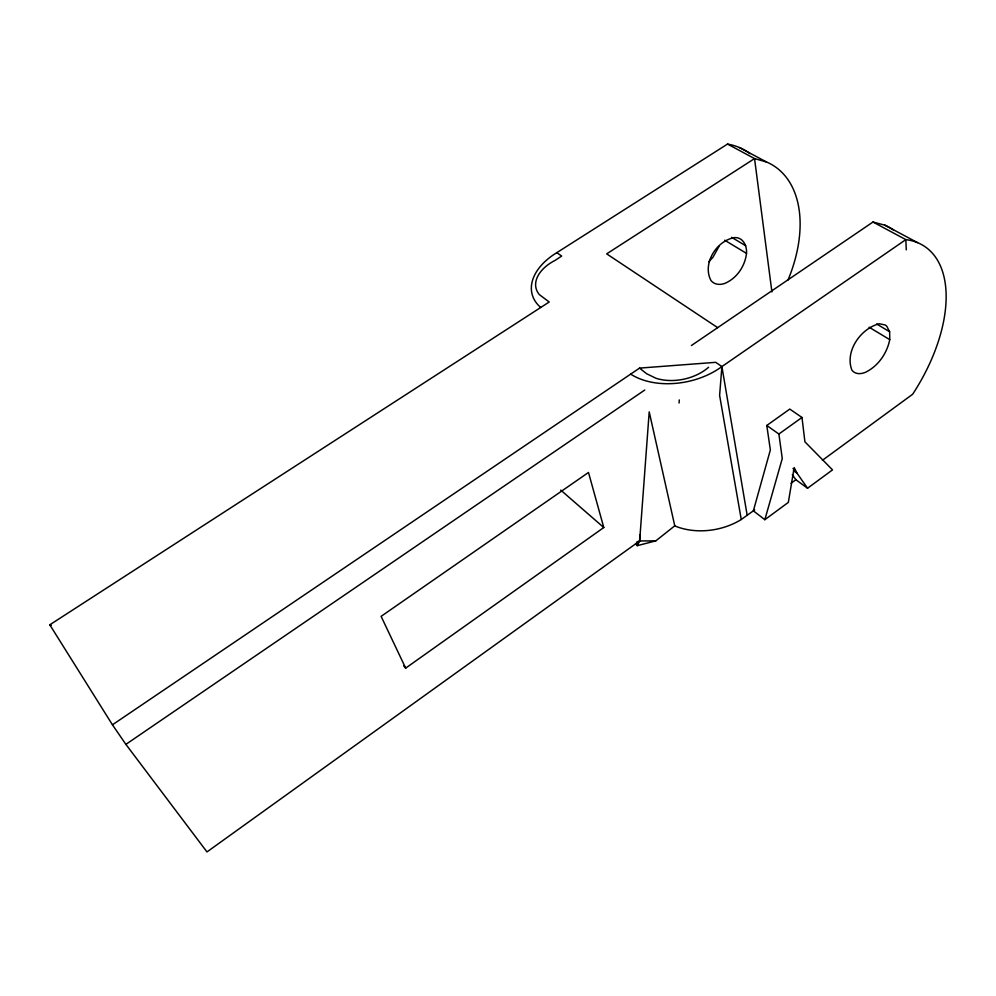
<?xml version="1.0" encoding="UTF-8"?>
<svg xmlns="http://www.w3.org/2000/svg" width="996" height="996" viewBox="0 0 996 996"><rect width="100%" height="100%" fill="white"/><g stroke="black" fill="none" stroke-linecap="round" stroke-linejoin="round"><path stroke-width="1.49" d="M639.793 534.74L639.644 540.965L637.203 545.684L635.56 543.704M679.085 403.019L679.272 399.931M691.398 345.525L872.982 222.021L905.825 239.625L721.901 366.578L719.61 395.375L741.261 519.514A58.391 42.479 -10.6 0 1 676.097 526.448L674.765 525.838L649.205 411.846L639.644 540.965L206.981 851.929L125.882 744.373L112.448 724.802L49.8 624.803L549.207 302L539.446 294.692A38.072 23.568 -15 0 1 555.108 260.379L561.694 256.059L556.789 252.685A60.818 37.773 -14.5 0 0 540.728 307.478M746.514 253.382C745.008 266.181 736.816 278.432 724.752 283.424A25.759 16.085 -57.7 0 1 710.92 280.449C702.031 263.492 716.684 240.41 734.749 237.571C743.265 237.26 747.087 246.074 746.514 253.382L724.665 240.21M766.783 425.479L770.356 449.931L753.362 510.836L764.841 519.7L782.271 458.534L778.884 434.032L766.783 425.479L789.778 409.082L801.979 417.473L804.917 441.813L832.507 469.875L807.557 488.239L795.879 479.723L792.318 474.681M889.752 339.648C887 353.356 878.161 366.155 865.462 372.305A28.262 15.314 -56 0 1 851.829 370.002C844.683 351.19 860.756 328.443 879.269 323.75L885.232 325.007L886.764 326.19L889.64 331.755L889.752 339.648L869.085 327.198M719 246.398L712.974 257.254L708.828 261.736M638.187 541.388L636.88 541.861L637.465 542.434L638.548 541.7M637.203 545.684L655.804 540.865L674.765 525.838M764.841 519.7L788.334 502.395L794.173 467.547L797.012 473.175L807.557 488.239M741.261 519.514L754.707 509.865M791.061 483.259L796.078 479.586M822.397 460.314L912.66 394.242A133.178 72.92 -55.8 0 0 905.825 239.625L906.285 249.834M778.884 434.032L801.979 417.473M405.671 668.129L603.788 527.531L588.487 472.465L381.107 616.35L405.671 668.129L403.629 665.789M125.882 744.373L644.748 390.034M112.448 724.802L639.544 368.109L715.726 362.332L721.901 366.578L747.187 515.38M637.465 542.434L639.644 540.965L655.804 540.865M556.789 252.685L727.528 144.071A119.296 76.991 -57.7 0 1 749.976 153.645M872.982 222.021L884.784 225.158L917.54 242.626M787.998 280.05A121.412 76.568 -57.3 0 0 766.509 161.987L754.545 158.588L727.528 144.071M49.8 624.803L51.219 625.351M739.505 147.582L766.509 161.987M731.587 237.309L745.78 245.8M876.667 323.999L889.64 331.755M717.668 327.647L606.676 253.856L754.545 158.588L771.912 291.94M792.99 468.543L795.356 470.261M793.463 470.61L797.012 473.175M639.544 368.109L646.541 373.674L656.015 378.293A41.284 27.34 -11.9 0 0 708.579 367.275M560.736 490.107L603.788 527.531M721.901 366.578A64.603 42.392 -11.9 0 1 630.667 374.123M884.784 225.158A130.588 73.866 -56.1 0 1 893.673 230.163"/></g></svg>
